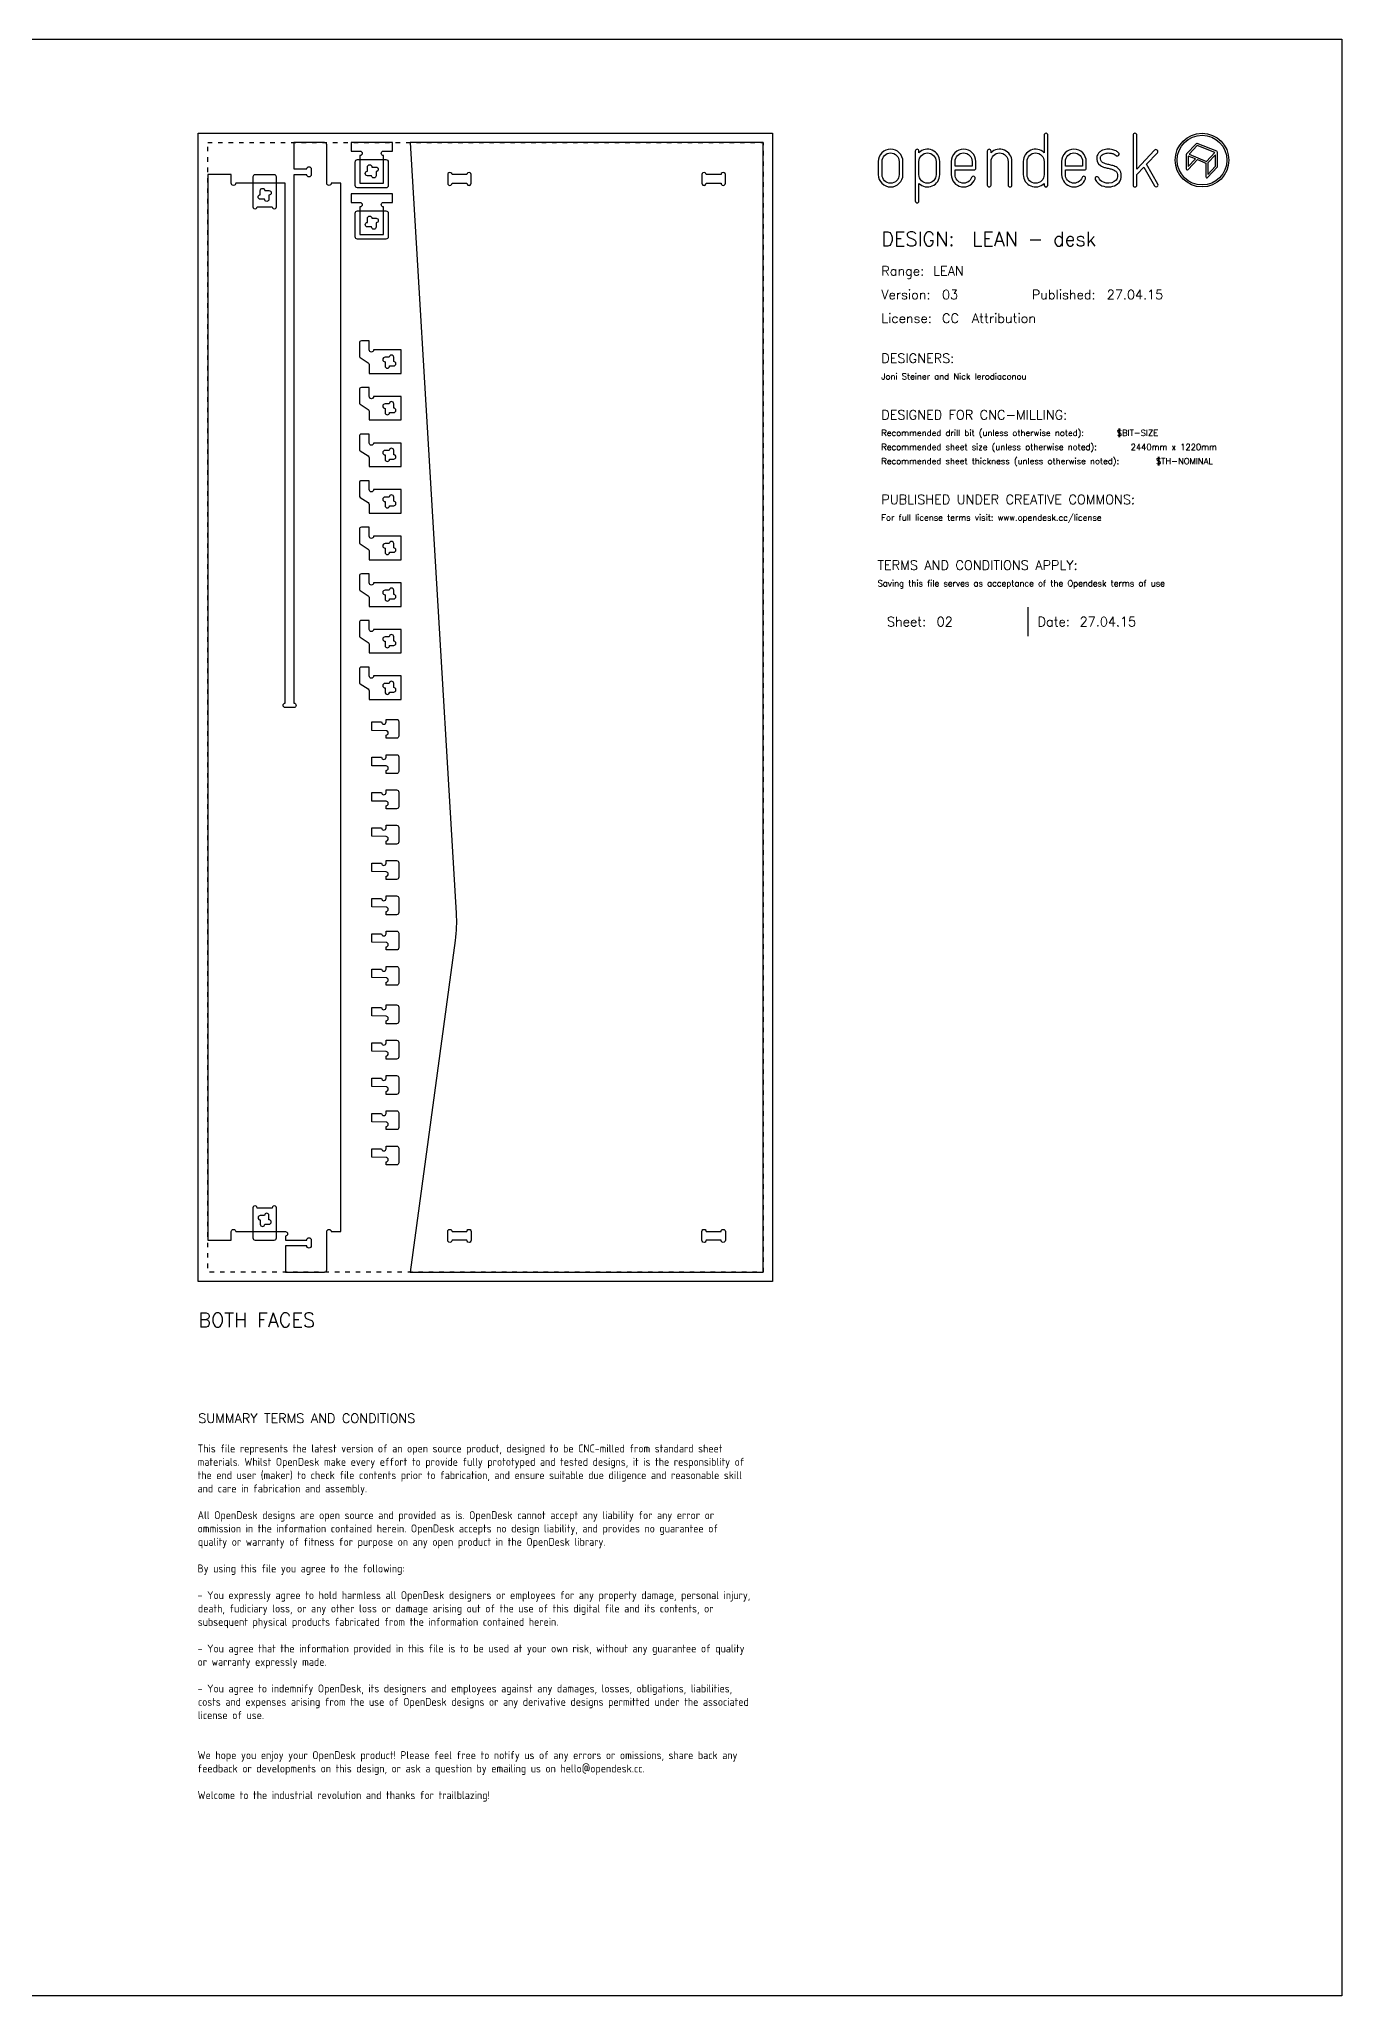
# Model space of a CAD drawing. Extents: x -300 to 5880, y -300 to 4158.
# Drawn here: x 3112 to 5880, y 0 to 4158 of the extents above; entities that cross this region are included whole.
import ezdxf
from ezdxf.enums import TextEntityAlignment as Align

# ---------------------------------------------------------------- set-up
doc = ezdxf.new("R2010")
doc.units = 0
doc.header["$MEASUREMENT"] = 0
doc.linetypes.add('DGN_STYLE_5', pattern=[22.17944, 9.505474, -12.673965])
for name, color, linetype in [('00-NOPRINT_TEXT', 7, 'CONTINUOUS'), ('00_NOPRINT_TOLERANCE', 7, 'DGN_STYLE_5'), ('BOARD_$TH-NOMINAL', 3, 'CONTINUOUS'), ('REV-CHAMFER-ONLINE_03MM', 26, 'CONTINUOUS'), ('TOP-CHAMFER-ONLINE_03MM', 1, 'CONTINUOUS'), ('TOP-CUT-INSIDE_18MM', 1, 'CONTINUOUS'), ('TOP-CUT-OUTSIDE_18MM', 220, 'CONTINUOUS'), ('TOP-POCKET-INSIDE_09MM', 60, 'CONTINUOUS')]:
    doc.layers.add(name, color=color, linetype=linetype)
doc.styles.add('OD-ISOCP-17', font='isocp.shx', dxfattribs={"height": 17})
doc.styles.add('OD-SIMPLEX-13', font='simplex.shx', dxfattribs={"height": 13})
doc.styles.add('OD-SIMPLEX-20', font='simplex.shx', dxfattribs={"height": 20})
doc.styles.add('OD-SIMPLEX-30', font='simplex.shx', dxfattribs={"height": 30})

msp = doc.modelspace()

# ---------------------------------------------------------------- linework, layer by layer
at = {"layer": '00-NOPRINT_TEXT', "color": 7}
msp.add_line((5213.3, 2889.1), (5213.3, 2950.8), dxfattribs=at)
at = {"layer": '00-NOPRINT_TEXT', "flags": 128}
msp.add_lwpolyline([(0, 4158), (5880, 4158), (5880, 0), (0, 0)], close=True, dxfattribs=at)
at = {"layer": '00-NOPRINT_TEXT'}
for points in [[(5203, 3870.1, 0.662711), (5247.4, 3851.4), (5247.4, 3848, 1), (5255.3, 3848), (5255.3, 3954, 1), (5247.4, 3954), (5247.4, 3916.7, 0.662711), (5203, 3898)], [(5459.1, 3886), (5482.1, 3846, 1), (5489, 3850), (5464.8, 3892.1), (5487.9, 3916.6, 1), (5482.1, 3922), (5444.4, 3881.9), (5444.4, 3954, 1), (5436.4, 3954), (5436.4, 3848, 1), (5444.4, 3848), (5444.4, 3870.4)], [(4895, 3898), (4895, 3870.1, 1), (4947.3, 3870.1), (4947.3, 3898, 1)], [(4939.3, 3898), (4939.3, 3870.1, -1), (4902.9, 3870.1), (4902.9, 3898, -1)], [(5025.6, 3898, 0.662711), (4981.3, 3916.7), (4981.3, 3920.1, 1), (4973.4, 3920.1), (4973.4, 3814.1, 1), (4981.3, 3814.1), (4981.3, 3851.4, 0.662711), (5025.6, 3870.1)], [(4981.3, 3898, -1), (5017.7, 3898), (5017.7, 3870.1, -1), (4981.3, 3870.1)], [(5102.3, 3898, 1), (5050, 3898), (5050, 3870.1, 0.839291), (5100.7, 3861.2, 1), (5093.3, 3863.9, -0.839291), (5058, 3870.1), (5058, 3880.1), (5098.3, 3880.1, 0.414214), (5102.3, 3884.1)], [(5094.4, 3888.1), (5058, 3888.1), (5058, 3898, -1), (5094.4, 3898)], [(5178.9, 3898, 0.662711), (5134.5, 3916.7), (5134.5, 3920.1, 1), (5126.6, 3920.1), (5126.6, 3848, 1), (5134.5, 3848), (5134.5, 3898, -1), (5170.9, 3898), (5170.9, 3848, 1), (5178.9, 3848)], [(5247.4, 3870.1, -1), (5211, 3870.1), (5211, 3898, -1), (5247.4, 3898)], [(5336.9, 3898, 1), (5284.6, 3898), (5284.6, 3870.1, 0.839291), (5335.3, 3861.2, 1), (5327.9, 3863.9, -0.839291), (5292.6, 3870.1), (5292.6, 3880.1), (5332.9, 3880.1, 0.414214), (5336.9, 3884.1)], [(5329, 3888.1), (5292.6, 3888.1), (5292.6, 3898, -1), (5329, 3898)], [(5400.1, 3920.3, 0.045707), (5395.6, 3922.3, 0.040194), (5390.8, 3923.5, 0.040556), (5383.5, 3924, 0.094973), (5371.7, 3921.8, 0.070872), (5365.8, 3918.4, 0.048346), (5363.1, 3915.9, 0.04488), (5361.1, 3913.1, 0.072273), (5359.4, 3908.6, 0.309308), (5366.9, 3889.4, 0.053458), (5372, 3886.7, 0.041245), (5379.1, 3884.5, -0.005863), (5387.4, 3882.6, -0.030773), (5394.7, 3880.3, -0.132607), (5400.9, 3875.8, -0.093408), (5402.4, 3872.9, -0.14847), (5402.6, 3862.7, -0.201639), (5396.5, 3855.2, -0.222831), (5373.2, 3853.9, -0.190617), (5363.3, 3863.4, 1), (5356.1, 3860, 0.190617), (5370.2, 3846.5, 0.222831), (5400.2, 3848.2, 0.201639), (5410.2, 3860.4, 0.14847), (5410, 3875.3, 0.093408), (5407, 3880.8, 0.132607), (5397.5, 3887.7, 0.030773), (5389.3, 3890.3, 0.005863), (5380.8, 3892.3, -0.041245), (5374.9, 3894.1, -0.053458), (5371.4, 3896, -0.305258), (5367.1, 3906.7, -0.07419), (5368, 3909.1, -0.042878), (5369.1, 3910.7, -0.048346), (5370.7, 3912.1, -0.070872), (5374.6, 3914.4, -0.094973), (5383.5, 3916.1, -0.040556), (5389.6, 3915.6, -0.040194), (5393.1, 3914.7, -0.045707), (5396.3, 3913.3, -0.062202), (5400.1, 3910.6, 1), (5405.5, 3916.4, 0.062202)], [(5615.1, 3885.8, 0.190898), (5615.7, 3887.3), (5615.7, 3917.6, 0.306072), (5614.4, 3919.6), (5572.8, 3936.3, 0.309065), (5570.5, 3935.8), (5550.1, 3914, 0.190898), (5549.5, 3912.6), (5549.5, 3882.2, 0.679405), (5553.1, 3880.8), (5572.9, 3901.9), (5591.1, 3894.5), (5591.1, 3865.5, 0.679405), (5594.7, 3864.1)]]:
    msp.add_lwpolyline(points, format="xyb", close=True, dxfattribs=at)
for points in [[(5553.7, 3909.6), (5553.7, 3887.4), (5568.8, 3903.5)], [(5592.6, 3898.3), (5610, 3916.9), (5572.6, 3931.9), (5555.2, 3913.4)], [(5595.2, 3870.7), (5611.5, 3888.1), (5611.5, 3912.4), (5595.2, 3895.1)]]:
    msp.add_lwpolyline(points, close=True, dxfattribs=at)
for radius in [57, 52.9]:
    msp.add_circle((5582.9, 3901), radius, dxfattribs=at)
at = {"layer": '00_NOPRINT_TOLERANCE', "flags": 128}
for points in [[(3450, 3958), (4670, 3958), (4670, 1518), (3450, 1518)], [(3470, 3938), (4650, 3938), (4650, 1538), (3470, 1538)]]:
    msp.add_lwpolyline(points, close=True, dxfattribs=at)
at = {"layer": 'BOARD_$TH-NOMINAL', "flags": 128}
msp.add_lwpolyline([(3450, 3958), (4670, 3958), (4670, 1518), (3450, 1518)], close=True, dxfattribs=at)
at = {"layer": 'REV-CHAMFER-ONLINE_03MM'}
msp.add_line((4650, 1538), (4650, 3938), dxfattribs=at)
at = {"layer": 'REV-CHAMFER-ONLINE_03MM', "flags": 128}
msp.add_lwpolyline([(3900, 3938), (3997.9, 2300.9, -0.048703), (3995.7, 2242.7), (3900, 1538)], format="xyb", dxfattribs=at)
at = {"layer": 'TOP-CHAMFER-ONLINE_03MM'}
msp.add_line((4650, 1538), (4650, 3938), dxfattribs=at)
at = {"layer": 'TOP-CHAMFER-ONLINE_03MM', "flags": 128}
msp.add_lwpolyline([(3900, 3938), (3997.9, 2300.9, -0.048703), (3995.7, 2242.7), (3900, 1538)], format="xyb", dxfattribs=at)
at = {"layer": 'TOP-CUT-INSIDE_18MM', "flags": 128}
for points in [[(3827.8, 3876.7), (3827.8, 3867.8, -1), (3818.2, 3867.8), (3809.4, 3867.8, -0.999997), (3809.4, 3877.3), (3809.4, 3886.2, -0.999998), (3818.9, 3886.2), (3827.8, 3886.2, -1), (3827.8, 3876.7)], [(3979.9, 3851.8, 1.010777), (3989.2, 3851.9), (4020.8, 3851.9, 1.010777), (4030.1, 3851.8), (4030.1, 3870.2, 1.010774), (4020.8, 3870.1), (3989.2, 3870.1, 1.010774), (3979.9, 3870.2)], [(4519.9, 3851.8, 1.010777), (4529.2, 3851.9), (4560.8, 3851.9, 1.010777), (4570.1, 3851.8), (4570.1, 3870.2, 1.010774), (4560.8, 3870.1), (4529.2, 3870.1, 1.010774), (4519.9, 3870.2)], [(3600.2, 3826.7), (3600.2, 3817.8, -1), (3590.7, 3817.8), (3581.8, 3817.8, -0.999997), (3581.8, 3827.3), (3581.8, 3836.2, -0.999998), (3591.3, 3836.2), (3600.2, 3836.2, -1), (3600.2, 3826.7)], [(3827.8, 3767.8), (3827.8, 3758.9, -1), (3818.2, 3758.9), (3809.4, 3758.9, -0.999997), (3809.4, 3768.5), (3809.4, 3777.3, -0.999998), (3818.9, 3777.3), (3827.8, 3777.3, -1), (3827.8, 3767.8)], [(3865.2, 3473), (3865.2, 3481.9, 1), (3855.7, 3481.9), (3846.8, 3481.9, 0.999997), (3846.8, 3472.4), (3846.8, 3463.5, 0.999999), (3856.4, 3463.5), (3865.2, 3463.5, 1)], [(3865.2, 3374), (3865.2, 3382.9, 1), (3855.7, 3382.9), (3846.8, 3382.9, 0.999997), (3846.8, 3373.4), (3846.8, 3364.5, 0.999999), (3856.4, 3364.5), (3865.2, 3364.5, 1)], [(3865.2, 3275), (3865.2, 3283.9, 1), (3855.7, 3283.9), (3846.8, 3283.9, 0.999997), (3846.8, 3274.4), (3846.8, 3265.5, 0.999999), (3856.4, 3265.5), (3865.2, 3265.5, 1)], [(3865.2, 3176), (3865.2, 3184.9, 1), (3855.7, 3184.9), (3846.8, 3184.9, 0.999997), (3846.8, 3175.4), (3846.8, 3166.5, 0.999999), (3856.4, 3166.5), (3865.2, 3166.5, 1)], [(3865.2, 3077), (3865.2, 3085.9, 1), (3855.7, 3085.9), (3846.8, 3085.9, 0.999997), (3846.8, 3076.4), (3846.8, 3067.5, 0.999999), (3856.4, 3067.5), (3865.2, 3067.5, 1)], [(3865.2, 2978), (3865.2, 2986.9, 1), (3855.7, 2986.9), (3846.8, 2986.9, 0.999997), (3846.8, 2977.4), (3846.8, 2968.5, 0.999999), (3856.4, 2968.5), (3865.2, 2968.5, 1)], [(3865.2, 2879), (3865.2, 2887.9, 1), (3855.7, 2887.9), (3846.8, 2887.9, 0.999997), (3846.8, 2878.4), (3846.8, 2869.5, 0.999999), (3856.4, 2869.5), (3865.2, 2869.5, 1)], [(3865.2, 2780), (3865.2, 2788.9, 1), (3855.7, 2788.9), (3846.8, 2788.9, 0.999997), (3846.8, 2779.4), (3846.8, 2770.5, 0.999999), (3856.4, 2770.5), (3865.2, 2770.5, 1)], [(3600.2, 1649.3), (3600.2, 1658.2, 1), (3590.7, 1658.2), (3581.8, 1658.2, 0.999997), (3581.8, 1648.7), (3581.8, 1639.8, 0.999998), (3591.3, 1639.8), (3600.2, 1639.8, 1), (3600.2, 1649.3)], [(3979.9, 1624.2, -1.010777), (3989.2, 1624.1), (4020.8, 1624.1, -1.010777), (4030.1, 1624.2), (4030.1, 1605.8, -1.010774), (4020.8, 1605.9), (3989.2, 1605.9, -1.010774), (3979.9, 1605.8)], [(4519.9, 1624.2, -1.010777), (4529.2, 1624.1), (4560.8, 1624.1, -1.010777), (4570.1, 1624.2), (4570.1, 1605.8, -1.010774), (4560.8, 1605.9), (4529.2, 1605.9, -1.010774), (4519.9, 1605.8)]]:
    msp.add_lwpolyline(points, format="xyb", close=True, dxfattribs=at)
msp.add_lwpolyline([(3856.4, 2770.5), (3856.4, 2770.5)], dxfattribs=at)
at = {"layer": 'TOP-CUT-OUTSIDE_18MM'}
for points in [[(3753, 3852), (3732.5, 3852, -1), (3723, 3852), (3723, 3933.5, 0.414214), (3718.5, 3938), (3653.1, 3938), (3653.1, 3882.1), (3680.5, 3882.1, -1), (3690, 3882.1), (3690, 3869.9, -1), (3680.5, 3869.9), (3653.1, 3869.9), (3653.1, 2747.1, -1), (3653.1, 2737.6), (3634.9, 2737.6, -1), (3634.9, 2747.1), (3634.9, 3852), (3529.5, 3852, -1), (3520, 3852), (3520, 3870), (3470, 3870), (3470, 1606), (3520, 1606), (3520, 1624, -1), (3529.5, 1624), (3635, 1624, -1), (3635, 1614.5), (3635, 1606.1), (3680.5, 1606.1, -1), (3690, 1606.1), (3690, 1593.9, -1), (3680.5, 1593.9), (3635, 1593.9), (3635, 1538), (3718.5, 1538, 0.414214), (3723, 1542.5), (3723, 1624, -1), (3732.5, 1624), (3753, 1624)], [(3843.6, 3910.5, -1), (3843.6, 3920), (3862.6, 3920), (3862.6, 3938), (3774.6, 3938), (3774.6, 3920), (3793.6, 3920, -1), (3793.6, 3910.5), (3793.6, 3852), (3843.6, 3852)], [(3900, 3938), (3997.9, 2300.9, -0.048703), (3995.7, 2242.7), (3900, 1538), (4650, 1538), (4650, 3938)], [(3843.6, 3801.6, -1), (3843.6, 3811.1), (3862.6, 3811.1), (3862.6, 3829.1), (3774.6, 3829.1), (3774.6, 3811.1), (3793.6, 3811.1, -1), (3793.6, 3801.6), (3793.6, 3743.1), (3843.6, 3743.1)], [(3881, 3497.7), (3822.6, 3497.7, -1), (3813.1, 3497.7), (3813.1, 3516.7), (3796.7, 3516.7, 0.414214), (3792.2, 3512.2), (3792.2, 3484.9, 0.253475), (3794.3, 3481.2), (3811.1, 3470.2, -0.253475), (3813.1, 3466.4), (3813.1, 3447.7), (3881, 3447.7)], [(3881, 3398.7), (3822.6, 3398.7, -1), (3813.1, 3398.7), (3813.1, 3417.7), (3796.7, 3417.7, 0.414214), (3792.2, 3413.2), (3792.2, 3385.9, 0.253475), (3794.3, 3382.2), (3811.1, 3371.2, -0.253475), (3813.1, 3367.4), (3813.1, 3348.7), (3881, 3348.7)], [(3881, 3299.7), (3822.6, 3299.7, -1), (3813.1, 3299.7), (3813.1, 3318.7), (3796.7, 3318.7, 0.414214), (3792.2, 3314.2), (3792.2, 3286.9, 0.253475), (3794.3, 3283.2), (3811.1, 3272.2, -0.253475), (3813.1, 3268.4), (3813.1, 3249.7), (3881, 3249.7)], [(3881, 3200.7), (3822.6, 3200.7, -1), (3813.1, 3200.7), (3813.1, 3219.7), (3796.7, 3219.7, 0.414214), (3792.2, 3215.2), (3792.2, 3187.9, 0.253475), (3794.3, 3184.2), (3811.1, 3173.2, -0.253475), (3813.1, 3169.4), (3813.1, 3150.7), (3881, 3150.7)], [(3881, 3101.7), (3822.6, 3101.7, -1), (3813.1, 3101.7), (3813.1, 3120.7), (3796.7, 3120.7, 0.414214), (3792.2, 3116.2), (3792.2, 3088.9, 0.253475), (3794.3, 3085.2), (3811.1, 3074.2, -0.253475), (3813.1, 3070.4), (3813.1, 3051.7), (3881, 3051.7)], [(3881, 3002.7), (3822.6, 3002.7, -1), (3813.1, 3002.7), (3813.1, 3021.7), (3796.7, 3021.7, 0.414214), (3792.2, 3017.2), (3792.2, 2989.9, 0.253475), (3794.3, 2986.2), (3811.1, 2975.2, -0.253475), (3813.1, 2971.4), (3813.1, 2952.7), (3881, 2952.7)], [(3881, 2903.7), (3822.6, 2903.7, -1), (3813.1, 2903.7), (3813.1, 2922.7), (3796.7, 2922.7, 0.414214), (3792.2, 2918.2), (3792.2, 2890.9, 0.253475), (3794.3, 2887.2), (3811.1, 2876.2, -0.253475), (3813.1, 2872.4), (3813.1, 2853.7), (3881, 2853.7)], [(3881, 2804.7), (3822.6, 2804.7, -1), (3813.1, 2804.7), (3813.1, 2823.7), (3796.7, 2823.7, 0.414214), (3792.2, 2819.2), (3792.2, 2791.9, 0.253475), (3794.3, 2788.2), (3811.1, 2777.2, -0.253475), (3813.1, 2773.4), (3813.1, 2754.7), (3881, 2754.7)], [(3848.9, 2688.5), (3818.9, 2689), (3818.9, 2707), (3839.4, 2707, 1), (3848.9, 2707), (3848.9, 2712.5), (3871.4, 2712.5, -0.414214), (3875.9, 2708), (3875.9, 2677, -0.414214), (3871.4, 2672.5), (3848.9, 2672.5), (3848.9, 2679, 1)], [(3848.9, 2613.5), (3818.9, 2614), (3818.9, 2632), (3839.4, 2632, 1), (3848.9, 2632), (3848.9, 2637.5), (3871.4, 2637.5, -0.414214), (3875.9, 2633), (3875.9, 2602, -0.414214), (3871.4, 2597.5), (3848.9, 2597.5), (3848.9, 2604, 1)], [(3848.9, 2538.5), (3818.9, 2539), (3818.9, 2557), (3839.4, 2557, 1), (3848.9, 2557), (3848.9, 2562.5), (3871.4, 2562.5, -0.414214), (3875.9, 2558), (3875.9, 2527, -0.414214), (3871.4, 2522.5), (3848.9, 2522.5), (3848.9, 2529, 1)], [(3848.9, 2463.5), (3818.9, 2464), (3818.9, 2482), (3839.4, 2482, 1), (3848.9, 2482), (3848.9, 2487.5), (3871.4, 2487.5, -0.414214), (3875.9, 2483), (3875.9, 2452, -0.414214), (3871.4, 2447.5), (3848.9, 2447.5), (3848.9, 2454, 1)], [(3848.9, 2388.5), (3818.9, 2389), (3818.9, 2407), (3839.4, 2407, 1), (3848.9, 2407), (3848.9, 2412.5), (3871.4, 2412.5, -0.414214), (3875.9, 2408), (3875.9, 2377, -0.414214), (3871.4, 2372.5), (3848.9, 2372.5), (3848.9, 2379, 1)], [(3848.9, 2313.5), (3818.9, 2314), (3818.9, 2332), (3839.4, 2332, 1), (3848.9, 2332), (3848.9, 2337.5), (3871.4, 2337.5, -0.414214), (3875.9, 2333), (3875.9, 2302, -0.414214), (3871.4, 2297.5), (3848.9, 2297.5), (3848.9, 2304, 1)], [(3848.9, 2238.5), (3818.9, 2239), (3818.9, 2257), (3839.4, 2257, 1), (3848.9, 2257), (3848.9, 2262.5), (3871.4, 2262.5, -0.414214), (3875.9, 2258), (3875.9, 2227, -0.414214), (3871.4, 2222.5), (3848.9, 2222.5), (3848.9, 2229, 1)], [(3848.9, 2163.5), (3818.9, 2164), (3818.9, 2182), (3839.4, 2182, 1), (3848.9, 2182), (3848.9, 2187.5), (3871.4, 2187.5, -0.414214), (3875.9, 2183), (3875.9, 2152, -0.414214), (3871.4, 2147.5), (3848.9, 2147.5), (3848.9, 2154, 1)], [(3848.9, 2081.7), (3818.9, 2082.2), (3818.9, 2100.2), (3839.4, 2100.2, 1), (3848.9, 2100.2), (3848.9, 2105.7), (3871.4, 2105.7, -0.414214), (3875.9, 2101.2), (3875.9, 2070.2, -0.414214), (3871.4, 2065.7), (3848.9, 2065.7), (3848.9, 2072.1, 1)], [(3848.9, 2006.7), (3818.9, 2007.2), (3818.9, 2025.2), (3839.4, 2025.2, 1), (3848.9, 2025.2), (3848.9, 2030.7), (3871.4, 2030.7, -0.414214), (3875.9, 2026.2), (3875.9, 1995.2, -0.414214), (3871.4, 1990.7), (3848.9, 1990.7), (3848.9, 1997.1, 1)], [(3848.9, 1931.7), (3818.9, 1932.2), (3818.9, 1950.2), (3839.4, 1950.2, 1), (3848.9, 1950.2), (3848.9, 1955.7), (3871.4, 1955.7, -0.414214), (3875.9, 1951.2), (3875.9, 1920.2, -0.414214), (3871.4, 1915.7), (3848.9, 1915.7), (3848.9, 1922.1, 1)], [(3848.9, 1856.7), (3818.9, 1857.2), (3818.9, 1875.2), (3839.4, 1875.2, 1), (3848.9, 1875.2), (3848.9, 1880.7), (3871.4, 1880.7, -0.414214), (3875.9, 1876.2), (3875.9, 1845.2, -0.414214), (3871.4, 1840.7), (3848.9, 1840.7), (3848.9, 1847.1, 1)], [(3848.9, 1781.7), (3818.9, 1782.2), (3818.9, 1800.2), (3839.4, 1800.2, 1), (3848.9, 1800.2), (3848.9, 1805.7), (3871.4, 1805.7, -0.414214), (3875.9, 1801.2), (3875.9, 1770.2, -0.414214), (3871.4, 1765.7), (3848.9, 1765.7), (3848.9, 1772.1, 1)]]:
    msp.add_lwpolyline(points, format="xyb", close=True, dxfattribs=at)
at = {"layer": 'TOP-POCKET-INSIDE_09MM'}
for points in [[(3616.1, 3865.2, 0.414214), (3611.4, 3869.9), (3570.6, 3869.9, 0.414214), (3565.9, 3865.2), (3565.9, 3801.8, 1.010777), (3575.2, 3801.9), (3606.8, 3801.9, 1.010777), (3616.1, 3801.8)], [(3788.3, 3902), (3848.8, 3902, -0.414214), (3853.6, 3897.2), (3853.6, 3846.8, -0.414214), (3848.8, 3842), (3788.3, 3842, -0.414214), (3783.6, 3846.8), (3783.6, 3897.2, -0.414214)], [(3788.3, 3793.1), (3848.8, 3793.1, -0.414214), (3853.6, 3788.4), (3853.6, 3737.9, -0.414214), (3848.8, 3733.1), (3788.3, 3733.1, -0.414214), (3783.6, 3737.9), (3783.6, 3788.4, -0.414214)], [(3616.1, 1674.2, 1.010777), (3606.8, 1674.1), (3575.2, 1674.1, 1.010777), (3565.9, 1674.2), (3565.9, 1610.8, 0.414214), (3570.6, 1606.1), (3611.4, 1606.1, 0.414214), (3616.1, 1610.8)]]:
    msp.add_lwpolyline(points, format="xyb", close=True, dxfattribs=at)

# ---------------------------------------------------------------- texts
at = {"layer": '00-NOPRINT_TEXT'}
for s, height, style, p in [('DESIGN:', 30, 'OD-SIMPLEX-30', (4901.3, 3718.4)), ('LEAN - desk', 30, 'OD-SIMPLEX-30', (5094.1, 3718.4)), ('Range:', 20, 'OD-SIMPLEX-20', (4901.3, 3655.4)), ('LEAN', 20, 'OD-SIMPLEX-20', (5011.6, 3655.4)), ('Version:', 20, 'OD-SIMPLEX-20', (4901.3, 3605.1)), ('03', 20, 'OD-SIMPLEX-20', (5030.4, 3605.1)), ('Published:', 20, 'OD-SIMPLEX-20', (5221.1, 3605.1)), ('27.04.15', 20, 'OD-SIMPLEX-20', (5380.4, 3605.1)), ('License:', 20, 'OD-SIMPLEX-20', (4901.3, 3554.8)), ('CC  Attribution ', 20, 'OD-SIMPLEX-20', (5030.4, 3554.8)), ('DESIGNERS:', 20, 'OD-SIMPLEX-20', (4901.3, 3469.8)), ('Joni Steiner and Nick Ierodiaconou ', 13, 'OD-SIMPLEX-13', (4901.3, 3434.8)), ('DESIGNED FOR CNC-MILLING:', 20, 'OD-SIMPLEX-20', (4901.3, 3349.8)), ('Recommended drill bit (unless otherwise noted):', 13, 'OD-SIMPLEX-13', (4901.3, 3314.8)), ('$BIT-SIZE', 13, 'OD-SIMPLEX-13', (5401.7, 3314.8)), ('Recommended sheet size (unless otherwise noted):', 13, 'OD-SIMPLEX-13', (4901.3, 3284.8)), ('2440mm x 1220mm', 13, 'OD-SIMPLEX-13', (5431.2, 3284.8)), ('Recommended sheet thickness (unless otherwise noted):', 13, 'OD-SIMPLEX-13', (4901.3, 3254.8)), ('$TH-NOMINAL', 13, 'OD-SIMPLEX-13', (5485, 3254.8)), ('PUBLISHED UNDER CREATIVE COMMONS:', 20, 'OD-SIMPLEX-20', (4901.3, 3169.8)), ('For full license terms visit: www.opendesk.cc/license', 13, 'OD-SIMPLEX-13', (4901.3, 3134.8)), ('TERMS AND CONDITIONS APPLY:', 20, 'OD-SIMPLEX-20', (4893.4, 3030.2)), ('Saving this file serves as acceptance of the Opendesk terms of use ', 13, 'OD-SIMPLEX-13', (4893.4, 2995.2)), ('Sheet:', 20, 'OD-SIMPLEX-20', (4913.4, 2910.1)), ('02', 20, 'OD-SIMPLEX-20', (5019, 2910.1)), ('Date:', 20, 'OD-SIMPLEX-20', (5233.3, 2910.1)), ('27.04.15', 20, 'OD-SIMPLEX-20', (5322.8, 2910.1))]:
    msp.add_text(s, height=height, dxfattribs=dict(at, style=style)).set_placement(p)
at = {"layer": '00-NOPRINT_TEXT', "color": 7}
for s, height, style, p in [('BOTH FACES', 30, 'OD-SIMPLEX-30', (3450, 1451.3)), ('SUMMARY TERMS AND CONDITIONS', 20, 'OD-SIMPLEX-20', (3450, 1237.4))]:
    msp.add_text(s, height=height, rotation=360, dxfattribs=dict(at, style=style)).set_placement(p, align=Align.TOP_LEFT)
at = {"layer": '00-NOPRINT_TEXT', "color": 7, "style": 'OD-ISOCP-17'}
for s, p in [('This file represents the latest version of an open source product, designed to be CNC-milled from standard sheet', (3448.5, 1154.7)), ('materials. Whilst OpenDesk make every effort to provide fully prototyped and tested designs, it is the responsiblity of', (3448.5, 1126.3)), ('the end user (maker) to check file contents prior to fabrication, and ensure suitable due diligence and reasonable skill', (3448.5, 1098)), ('and care in fabrication and assembly.', (3448.5, 1069.7)), ('All OpenDesk designs are open source and provided as is. OpenDesk cannot accept any liability for any error or', (3448.5, 1013)), ('ommission in the information contained herein. OpenDesk accepts no design liability, and provides no guarantee of', (3448.5, 984.7)), ('quality or warranty of fitness for purpose on any open product in the OpenDesk library.', (3449.1, 956.3)), ('By using this file you agree to the following:', (3448.5, 899.7)), ('- You expressly agree to hold harmless all OpenDesk designers or employees for any property damage, personal injury,', (3448.5, 843)), ('death, fudiciary loss, or any other loss or damage arising out of the use of this digital file and its contents, or', (3449.1, 814.7)), ('subsequent physical products fabricated from the information contained herein.', (3449, 786.3)), ('- You agree that the information provided in this file is to be used at your own risk, without any guarantee of quality', (3448.5, 729.7)), ('or warranty expressly made.', (3448.5, 701.3)), ('- You agree to indemnify OpenDesk, its designers and employees against any damages, losses, obligations, liabilities,', (3448.5, 644.7)), ('costs and expenses arising from the use of OpenDesk designs or any derivative designs permitted under the associated', (3449.1, 616.3)), ('license of use.', (3448.8, 588)), ('We hope you enjoy your OpenDesk product! Please feel free to notify us of any errors or omissions, share back any', (3448.5, 503)), ('feedback or developments on this design, or ask a question by emailing us on hello@opendesk.cc.', (3448.5, 474.7)), ('Welcome to the industrial revolution and thanks for trailblazing!', (3448.5, 418))]:
    msp.add_text(s, height=17, rotation=360, dxfattribs=at).set_placement(p)

doc.saveas('drawing.dxf')
